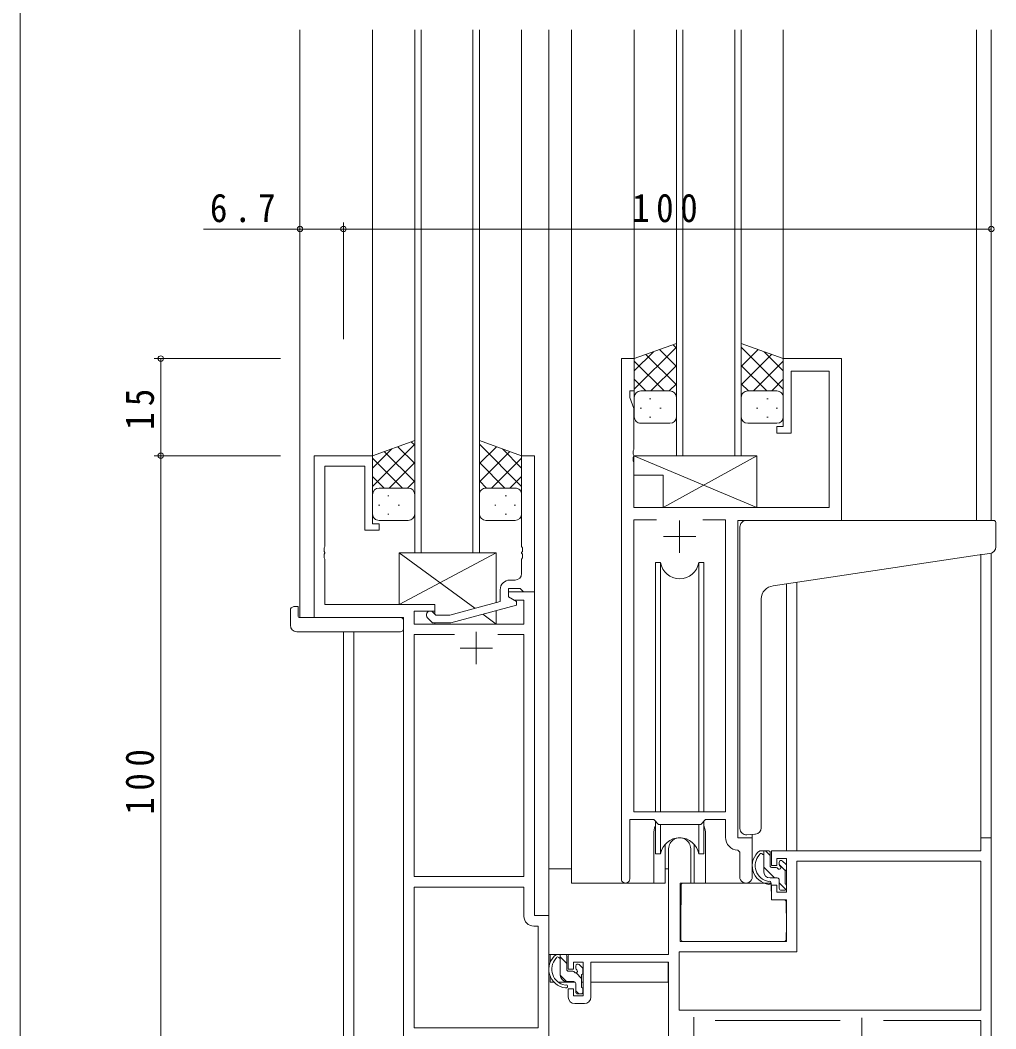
# Model space of a CAD drawing. Units: millimetres on the paper. Extents: x -420 to 373, y -297 to 267.
# Drawn here: x -417.7 to -267.1, y -204.7 to -48.9 of the extents above; entities that cross this region are included whole.
import ezdxf

# ---------------------------------------------------------------- set-up
doc = ezdxf.new("R2010")
doc.units = ezdxf.units.MM
for name, color, linetype, lineweight in [('0-1_YKK_ZWAK', 7, 'Continuous', 9), ('0-3_YKK_11', 7, 'Continuous', 9), ('0-4_YKK_12', 2, 'Continuous', 9), ('0-5_YKK_13', 4, 'Continuous', 9), ('0-7_YKK_D', 6, 'Continuous', 9)]:
    doc.layers.add(name, color=color, linetype=linetype, lineweight=lineweight)
doc.styles.add('ＭＳ ゴシック', font='')
doc.styles.get('ＭＳ ゴシック').set_extended_font_data('MS Gothic')

msp = doc.modelspace()

# ---------------------------------------------------------------- linework, layer by layer
at = {"layer": '0-1_YKK_ZWAK'}
msp.add_line((-417.7, -260.6), (-417.7, 264.4), dxfattribs=at)
at = {"layer": '0-3_YKK_11'}
for p, q in [((-324.91, -101.176), (-322.91, -101.176)), ((-324.91, -181.526), (-324.91, -101.176)), ((-322.91, -101.176), (-322.91, -106.176)), ((-299.91, -101.176), (-290.91, -101.176)), ((-299.91, -111.676), (-299.91, -101.176)), ((-290.91, -101.176), (-290.91, -126.176)), ((-298.71, -103.106), (-298.71, -112.676)), ((-292.84, -103.106), (-298.71, -103.106)), ((-292.84, -124.176), (-292.84, -103.106)), ((-323.61, -106.176), (-323.61, -107.176)), ((-322.91, -106.176), (-323.61, -106.176)), ((-323.61, -107.176), (-322.98, -108.907)), ((-322.98, -108.907), (-322.98, -115.218)), ((-300.91, -111.676), (-299.91, -111.676)), ((-300.91, -112.676), (-300.91, -111.676)), ((-298.71, -112.676), (-300.91, -112.676)), ((-322.98, -115.218), (-323.1, -115.401)), ((-372.31, -116.176), (-372.31, -141.176)), ((-363.31, -116.176), (-372.31, -116.176)), ((-363.31, -126.676), (-363.31, -116.176)), ((-340.31, -116.176), (-340.31, -130.218)), ((-338.31, -116.176), (-340.31, -116.176)), ((-338.31, -137.176), (-338.31, -116.176)), ((-323.1, -115.401), (-323.1, -115.951)), ((-323.1, -115.951), (-322.98, -116.134)), ((-322.98, -116.218), (-323.1, -116.401)), ((-323.1, -116.401), (-323.1, -116.951)), ((-322.98, -116.134), (-322.98, -116.218)), ((-370.68, -117.806), (-364.51, -117.806)), ((-370.68, -130.218), (-370.68, -117.806)), ((-364.51, -117.806), (-364.51, -127.676)), ((-323.1, -116.951), (-322.98, -117.134)), ((-322.98, -117.134), (-322.98, -124.176)), ((-322.98, -124.176), (-292.84, -124.176)), ((-322.98, -126.106), (-319.497, -126.106)), ((-322.98, -171.176), (-322.98, -126.106)), ((-312.323, -126.106), (-308.84, -126.106)), ((-312.323, -126.106), (-308.84, -126.106)), ((-308.84, -126.106), (-308.84, -171.176)), ((-364.51, -127.676), (-362.31, -127.676)), ((-362.31, -126.676), (-363.31, -126.676)), ((-362.31, -127.676), (-362.31, -126.676)), ((-315.91, -126.176), (-315.91, -131.176)), ((-306.91, -126.176), (-306.91, -175.176)), ((-290.91, -126.176), (-306.91, -126.176)), ((-318.41, -128.676), (-313.41, -128.676)), ((-370.8, -130.401), (-370.68, -130.218)), ((-370.8, -130.951), (-370.8, -130.401)), ((-340.31, -130.218), (-340.19, -130.401)), ((-340.19, -130.401), (-340.19, -130.951)), ((-370.68, -131.134), (-370.8, -130.951)), ((-370.8, -131.401), (-370.68, -131.218)), ((-370.8, -131.951), (-370.8, -131.401)), ((-370.68, -132.134), (-370.8, -131.951)), ((-370.68, -131.218), (-370.68, -131.134)), ((-370.68, -139.176), (-370.68, -132.134)), ((-340.19, -130.951), (-340.31, -131.134)), ((-340.31, -131.134), (-340.31, -131.218)), ((-340.31, -131.218), (-340.19, -131.401)), ((-340.19, -131.951), (-340.31, -132.134)), ((-340.31, -132.134), (-340.31, -134.376)), ((-340.19, -131.401), (-340.19, -131.951)), ((-341.31, -135.376), (-342.11, -135.376)), ((-343.61, -136.876), (-343.61, -138.696)), ((-342.31, -136.676), (-340.51, -136.676)), ((-342.31, -137.976), (-342.31, -136.676)), ((-340.51, -136.676), (-340.31, -136.876)), ((-340.31, -136.876), (-340.01, -137.176)), ((-342.31, -137.176), (-342.31, -137.976)), ((-338.31, -137.176), (-342.31, -137.176)), ((-342.31, -137.976), (-341.444, -138.476)), ((-341.11, -138.669), (-342.31, -137.976)), ((-341.444, -138.476), (-339.94, -138.476)), ((-340.01, -137.176), (-338.31, -137.176)), ((-339.94, -138.476), (-339.94, -142.176)), ((-338.31, -187.176), (-338.31, -137.176)), ((-353.71, -139.176), (-370.68, -139.176)), ((-353.71, -140.176), (-353.71, -139.176)), ((-343.61, -138.696), (-351.371, -140.776)), ((-351.213, -141.976), (-341.11, -139.269)), ((-341.11, -139.269), (-341.11, -138.669)), ((-372.31, -141.176), (-358.51, -141.176)), ((-358.51, -141.176), (-358.51, -207.426)), ((-356.88, -140.176), (-353.71, -140.176)), ((-356.88, -142.176), (-356.88, -140.176)), ((-354.834, -141.2), (-354.058, -141.976)), ((-353.561, -140.776), (-353.986, -140.352)), ((-351.371, -140.776), (-353.561, -140.776)), ((-339.94, -142.176), (-356.88, -142.176)), ((-354.058, -141.976), (-351.213, -141.976)), ((-356.88, -143.806), (-356.88, -181.176)), ((-350.66, -143.806), (-356.88, -143.806)), ((-350.66, -143.806), (-356.88, -143.806)), ((-347.31, -143.376), (-347.31, -148.376)), ((-339.94, -143.806), (-343.96, -143.806)), ((-339.94, -181.176), (-339.94, -143.806)), ((-349.81, -145.876), (-344.81, -145.876)), ((-308.84, -171.176), (-322.98, -171.176)), ((-323.61, -172.376), (-323.61, -181.526)), ((-319.91, -172.376), (-323.61, -172.376)), ((-319.18, -173.106), (-319.91, -172.376)), ((-311.91, -172.376), (-312.64, -173.106)), ((-308.84, -172.376), (-311.91, -172.376)), ((-308.84, -175.106), (-308.84, -172.376)), ((-312.64, -173.106), (-319.18, -173.106)), ((-306.91, -175.176), (-304.71, -175.176)), ((-304.71, -175.176), (-304.71, -181.211)), ((-269.44, -175.176), (-269.44, -177.176)), ((-267.81, -175.176), (-269.44, -175.176)), ((-267.81, -223.176), (-267.81, -175.176)), ((-317.61, -176.876), (-317.61, -193.176)), ((-314.21, -182.176), (-314.21, -176.876)), ((-306.64, -177.404), (-306.927, -177.104)), ((-306.64, -181.211), (-306.64, -177.404)), ((-301.71, -177.176), (-301.71, -179.476)), ((-269.44, -177.176), (-301.71, -177.176)), ((-300.91, -178.376), (-299.44, -178.376)), ((-300.91, -179.476), (-300.91, -178.376)), ((-299.44, -178.376), (-299.44, -183.576)), ((-297.81, -178.806), (-297.81, -192.806)), ((-269.44, -178.806), (-297.81, -178.806)), ((-269.44, -201.776), (-269.44, -178.806)), ((-301.71, -179.476), (-300.91, -179.476)), ((-356.88, -181.176), (-339.94, -181.176)), ((-315.81, -182.176), (-314.21, -182.176)), ((-315.81, -191.176), (-315.81, -182.176)), ((-339.94, -182.806), (-356.88, -182.806)), ((-356.88, -182.806), (-356.88, -204.546)), ((-356.88, -182.806), (-356.88, -204.546)), ((-339.94, -187.306), (-339.94, -182.806)), ((-301.71, -182.476), (-301.71, -184.776)), ((-300.91, -182.476), (-301.71, -182.476)), ((-300.91, -183.576), (-300.91, -182.476)), ((-299.44, -183.576), (-300.91, -183.576)), ((-301.71, -184.776), (-299.44, -184.776)), ((-299.44, -184.776), (-299.44, -191.176)), ((-336.11, -187.176), (-338.31, -187.176)), ((-336.11, -204.676), (-336.11, -187.176)), ((-337.74, -188.806), (-338.44, -188.806)), ((-337.74, -204.546), (-337.74, -188.806)), ((-299.44, -191.176), (-315.81, -191.176)), ((-315.98, -192.806), (-315.98, -201.776)), ((-297.81, -192.806), (-315.98, -192.806)), ((-333.11, -193.176), (-333.11, -195.476)), ((-317.61, -193.176), (-333.11, -193.176)), ((-332.31, -194.376), (-330.81, -194.376)), ((-332.31, -195.476), (-332.31, -194.376)), ((-330.81, -194.376), (-330.81, -199.576)), ((-329.61, -194.376), (-317.61, -194.376)), ((-329.61, -199.776), (-329.61, -194.376)), ((-317.61, -194.376), (-317.61, -206.176)), ((-333.11, -195.476), (-332.31, -195.476)), ((-333.11, -198.476), (-333.11, -199.776)), ((-332.31, -198.476), (-333.11, -198.476)), ((-332.31, -199.576), (-332.31, -198.476)), ((-330.81, -199.576), (-332.31, -199.576)), ((-332.11, -200.776), (-330.61, -200.776)), ((-315.98, -201.776), (-269.44, -201.776)), ((-315.98, -201.776), (-269.44, -201.776)), ((-313.71, -202.876), (-313.71, -207.876)), ((-310.424, -203.406), (-291.16, -203.406)), ((-287.81, -202.976), (-287.81, -207.976)), ((-284.459, -203.406), (-269.44, -203.406)), ((-269.44, -203.406), (-269.44, -221.546)), ((-356.88, -204.546), (-337.74, -204.546))]:
    msp.add_line(p, q, dxfattribs=at)
for centre, radius, start, end in [((-342.11, -136.876), 1.5, 90, 179.99998), ((-341.31, -134.376), 1, 270, 359.99998), ((-354.41, -140.776), 0.6, 44.99998, 225), ((-315.91, -176.876), 1.7, 359.99998, 180), ((-306.84, -175.106), 2, 179.99998, 267.50807), ((-324.26, -181.526), 0.65, 179.99998, 0), ((-305.675, -181.211), 0.965, 179.99998, 0), ((-338.44, -187.306), 1.5, 180, 269.99998), ((-332.11, -199.776), 1, 180, 269.99998), ((-330.61, -199.776), 1, 270, 359.99998)]:
    msp.add_arc(centre, radius, start, end, dxfattribs=at)
at = {"layer": '0-4_YKK_12'}
for p, q in [((-374.51, -50.426), (-374.51, -141.176)), ((-363.31, -50.426), (-363.31, -116.676)), ((-356.81, -50.426), (-356.81, -131.175)), ((-355.81, -131.175), (-355.81, -50.426)), ((-347.81, -50.426), (-347.81, -131.175)), ((-346.81, -131.175), (-346.81, -50.426)), ((-340.31, -50.426), (-340.31, -116.676)), ((-336.11, -50.426), (-336.11, -216.176)), ((-332.609, -50.426), (-332.609, -182.176)), ((-322.91, -50.426), (-322.91, -101.676)), ((-316.41, -50.426), (-316.41, -116.175)), ((-315.41, -116.175), (-315.41, -50.426)), ((-307.41, -50.426), (-307.41, -116.175)), ((-306.41, -116.175), (-306.41, -50.426)), ((-299.91, -50.426), (-299.91, -101.676)), ((-270.11, -50.426), (-270.11, -126.176)), ((-267.81, -126.176), (-267.81, -50.426)), ((-316.41, -116.175), (-306.41, -116.175)), ((-291.21, -126.176), (-275.109, -126.176)), ((-356.81, -131.175), (-346.81, -131.175)), ((-269.44, -175.476), (-269.44, -131.383)), ((-267.81, -175.476), (-267.81, -131.214)), ((-299.44, -177.176), (-299.44, -135.976)), ((-297.81, -177.176), (-297.81, -135.731)), ((-372.01, -141.176), (-374.51, -141.176)), ((-358.51, -216.176), (-358.51, -141.476)), ((-367.81, -143.363), (-367.81, -218.876)), ((-366.18, -143.363), (-366.18, -228.776)), ((-319.91, -174.676), (-319.91, -182.176)), ((-311.91, -174.676), (-311.91, -182.176)), ((-304.71, -175.476), (-304.71, -174.676)), ((-299.44, -177.176), (-297.81, -177.176)), ((-319.91, -182.176), (-332.609, -182.176)), ((-305.682, -182.176), (-311.91, -182.176)), ((-305.682, -182.176), (-311.91, -182.176))]:
    msp.add_line(p, q, dxfattribs=at)
for start, end in [(159.63586, 180), (0, 20.36412)]:
    msp.add_arc((-315.91, -174.676), 4, start, end, dxfattribs=at)
at = {"layer": '0-5_YKK_13'}
for p, q in [((-316.41, -98.854), (-322.91, -101.176)), ((-322.91, -105.908), (-316.41, -99.408)), ((-316.41, -99.57), (-316.937, -99.043)), ((-316.41, -107.397), (-316.41, -98.854)), ((-306.409, -98.854), (-299.909, -101.176)), ((-306.409, -107.397), (-306.409, -98.854)), ((-299.909, -105.908), (-306.409, -99.407)), ((-322.91, -103.079), (-319.949, -100.118)), ((-322.91, -101.176), (-322.91, -107.176)), ((-316.41, -105.227), (-321.105, -100.532)), ((-316.41, -102.399), (-319.021, -99.787)), ((-306.409, -102.399), (-303.797, -99.787)), ((-306.409, -105.227), (-301.713, -100.531)), ((-299.909, -103.079), (-302.87, -100.118)), ((-299.909, -101.176), (-299.909, -107.176)), ((-318.289, -106.176), (-322.91, -101.556)), ((-320.35, -106.176), (-316.41, -102.236)), ((-302.469, -106.176), (-306.409, -102.236)), ((-304.53, -106.176), (-299.909, -101.556)), ((-321.118, -106.176), (-322.91, -104.384)), ((-317.521, -106.176), (-316.41, -105.065)), ((-305.298, -106.176), (-306.409, -105.064)), ((-301.701, -106.176), (-299.909, -104.384)), ((-322.91, -110.176), (-322.91, -107.176)), ((-321.91, -106.176), (-318.31, -106.176)), ((-321.51, -106.176), (-317.41, -106.176)), ((-320.575, -107.397), (-320.375, -107.397)), ((-316.41, -107.176), (-316.41, -110.176)), ((-306.409, -107.176), (-306.409, -110.176)), ((-301.309, -106.176), (-305.409, -106.176)), ((-300.909, -106.176), (-304.509, -106.176)), ((-302.244, -107.397), (-302.444, -107.397)), ((-299.909, -110.176), (-299.909, -107.176)), ((-321.99, -108.812), (-321.79, -108.812)), ((-318.96, -108.812), (-318.76, -108.812)), ((-303.859, -108.812), (-304.059, -108.812)), ((-300.829, -108.812), (-301.029, -108.812)), ((-320.575, -110.227), (-320.375, -110.227)), ((-302.244, -110.227), (-302.444, -110.227)), ((-317.41, -111.176), (-321.91, -111.176)), ((-305.409, -111.176), (-300.909, -111.176)), ((-356.81, -113.854), (-363.31, -116.176)), ((-363.31, -120.908), (-356.81, -114.408)), ((-363.31, -118.079), (-360.349, -115.118)), ((-356.81, -117.399), (-359.422, -114.787)), ((-356.81, -114.57), (-357.337, -114.043)), ((-356.81, -122.397), (-356.81, -113.854)), ((-346.809, -113.854), (-340.309, -116.176)), ((-346.809, -122.397), (-346.809, -113.854)), ((-340.309, -120.908), (-346.809, -114.408)), ((-346.809, -117.399), (-344.198, -114.787)), ((-340.309, -118.079), (-343.27, -115.118)), ((-363.31, -116.176), (-363.31, -122.176)), ((-358.69, -121.176), (-363.31, -116.556)), ((-356.81, -120.227), (-361.506, -115.532)), ((-346.809, -120.227), (-342.114, -115.531)), ((-344.93, -121.176), (-340.309, -116.556)), ((-340.309, -116.176), (-340.309, -122.176)), ((-322.98, -116.176), (-322.98, -119.176)), ((-322.98, -116.176), (-303.98, -116.176)), ((-303.98, -124.176), (-322.98, -116.176)), ((-303.98, -116.176), (-303.98, -124.176)), ((-360.75, -121.176), (-356.81, -117.236)), ((-342.87, -121.176), (-346.809, -117.236)), ((-361.518, -121.176), (-363.31, -119.384)), ((-342.101, -121.176), (-340.309, -119.384)), ((-322.98, -119.176), (-318.48, -119.176)), ((-362.31, -121.176), (-358.71, -121.176)), ((-361.91, -121.176), (-357.81, -121.176)), ((-357.921, -121.176), (-356.81, -120.065)), ((-345.698, -121.176), (-346.809, -120.064)), ((-341.709, -121.176), (-345.809, -121.176)), ((-341.309, -121.176), (-344.909, -121.176)), ((-363.31, -125.176), (-363.31, -122.176)), ((-360.975, -122.397), (-360.775, -122.397)), ((-356.81, -122.176), (-356.81, -125.176)), ((-346.809, -122.176), (-346.81, -125.176)), ((-342.644, -122.397), (-342.844, -122.397)), ((-340.31, -125.176), (-340.309, -122.176)), ((-362.39, -123.812), (-362.19, -123.812)), ((-359.36, -123.812), (-359.16, -123.812)), ((-344.26, -123.812), (-344.46, -123.812)), ((-341.23, -123.812), (-341.43, -123.812)), ((-318.48, -124.176), (-303.98, -124.176)), ((-360.975, -125.227), (-360.775, -125.227)), ((-342.645, -125.227), (-342.845, -125.227)), ((-357.81, -126.176), (-362.31, -126.176)), ((-345.81, -126.176), (-341.31, -126.176)), ((-306.61, -135.728), (-306.61, -127.176)), ((-305.61, -126.176), (-270.11, -126.176)), ((-267.41, -126.176), (-270.11, -126.176)), ((-267.11, -130.26), (-267.11, -126.476)), ((-359.21, -131.176), (-344.21, -131.176)), ((-359.21, -139.176), (-359.21, -131.176)), ((-347.525, -139.745), (-359.21, -131.176)), ((-359.21, -139.176), (-344.21, -131.176)), ((-344.21, -131.176), (-344.21, -138.857)), ((-301.484, -136.283), (-270.004, -131.555)), ((-270.004, -131.555), (-268.022, -131.256)), ((-318.868, -171.176), (-318.868, -132.676)), ((-312.952, -171.176), (-312.952, -132.676)), ((-312.16, -132.676), (-312.952, -132.676)), ((-312.16, -171.176), (-312.16, -132.676)), ((-306.61, -135.728), (-306.61, -136.731)), ((-306.61, -173.73), (-306.61, -136.731)), ((-303.31, -173.616), (-303.31, -138.275)), ((-375.997, -142.364), (-375.997, -139.988)), ((-374.998, -139.484), (-374.81, -139.484)), ((-374.81, -139.484), (-374.81, -139.984)), ((-374.81, -140.876), (-374.81, -139.984)), ((-353.71, -139.176), (-359.21, -139.176)), ((-353.71, -140.627), (-353.71, -139.176)), ((-344.21, -140.099), (-344.21, -142.176)), ((-374.51, -141.176), (-359.01, -141.176)), ((-358.51, -141.676), (-358.51, -142.364)), ((-344.21, -142.176), (-346.284, -140.655)), ((-358.51, -142.364), (-358.51, -142.863)), ((-353.71, -142.176), (-353.71, -141.976)), ((-344.21, -142.176), (-353.71, -142.176)), ((-374.998, -143.363), (-359.01, -143.363)), ((-319.66, -172.626), (-319.66, -177.676)), ((-312.16, -177.676), (-312.16, -172.626)), ((-318.868, -177.676), (-318.868, -173.106)), ((-312.952, -177.676), (-312.952, -173.106)), ((-304.31, -174.62), (-305.523, -174.726)), ((-304.31, -174.62), (-304.223, -174.612)), ((-318.16, -176.191), (-318.16, -182.176)), ((-313.66, -182.176), (-313.66, -176.191)), ((-302.24, -177.176), (-303.54, -177.176)), ((-302.94, -180.376), (-302.94, -177.176)), ((-301.94, -177.9), (-302.664, -177.176)), ((-301.94, -179.476), (-301.94, -177.476)), ((-319.66, -177.676), (-318.868, -177.676)), ((-312.952, -177.676), (-312.16, -177.676)), ((-300.54, -178.976), (-300.54, -179.315)), ((-299.528, -179.264), (-300.028, -178.764)), ((-332.609, -179.976), (-336.105, -179.976)), ((-336.105, -193.176), (-336.105, -179.976)), ((-318.16, -179.976), (-317.61, -179.976)), ((-301.293, -181.376), (-302.94, -179.729)), ((-301.001, -179.776), (-301.64, -179.776)), ((-299.575, -180.265), (-300.54, -179.3)), ((-299.64, -182.276), (-299.64, -180.276)), ((-299.44, -180.076), (-299.44, -179.476)), ((-318.16, -182.176), (-319.91, -182.176)), ((-301.808, -182.176), (-315.386, -182.176)), ((-311.91, -182.176), (-313.66, -182.176)), ((-300.84, -181.376), (-301.94, -181.376)), ((-301.808, -182.176), (-301.74, -184.776)), ((-300.54, -181.676), (-300.54, -182.976)), ((-299.505, -183.163), (-300.54, -182.129)), ((-315.686, -182.473), (-315.74, -188.676)), ((-300.24, -183.276), (-299.74, -183.276)), ((-299.44, -182.976), (-299.44, -182.476)), ((-315.705, -184.676), (-315.81, -184.676)), ((-301.74, -184.776), (-299.771, -184.776)), ((-299.44, -188.676), (-299.471, -185.073)), ((-315.81, -189.606), (-315.731, -189.685)), ((-315.74, -188.676), (-315.721, -190.879)), ((-299.459, -190.879), (-299.44, -188.676)), ((-315.421, -191.176), (-299.759, -191.176)), ((-317.91, -193.176), (-336.105, -193.176)), ((-335.905, -193.176), (-335.905, -194.428)), ((-333.64, -193.176), (-334.94, -193.176)), ((-334.34, -196.376), (-334.34, -193.176)), ((-333.34, -194.584), (-334.34, -193.584)), ((-333.34, -195.476), (-333.34, -193.476)), ((-317.705, -194.456), (-317.705, -197.476)), ((-332.401, -195.776), (-333.04, -195.776)), ((-331.94, -194.976), (-331.94, -195.315)), ((-331.04, -196.884), (-331.901, -196.023)), ((-330.928, -195.264), (-331.428, -194.764)), ((-330.84, -196.076), (-330.84, -195.476)), ((-335.905, -196.566), (-335.905, -197.476)), ((-335.905, -197.476), (-335.325, -197.476)), ((-334.629, -197.476), (-332.016, -197.476)), ((-333.377, -197.375), (-334.339, -196.413)), ((-332.24, -197.376), (-333.34, -197.376)), ((-331.94, -197.676), (-331.94, -198.976)), ((-331.04, -198.276), (-331.04, -196.276)), ((-331.04, -197.476), (-330.81, -197.476)), ((-317.705, -197.476), (-329.61, -197.476)), ((-331.476, -199.276), (-331.94, -198.812)), ((-331.64, -199.276), (-331.14, -199.276)), ((-330.84, -198.976), (-330.84, -198.476))]:
    msp.add_line(p, q, dxfattribs=at)
for points in [[(-318.48, -119.176), (-318.48, -124.176), (-303.98, -116.176)], [(-318.868, -132.676), (-319.66, -132.676), (-319.66, -171.176)]]:
    msp.add_lwpolyline(points, dxfattribs=at)
for centre, radius, start, end in [((-321.91, -107.176), 1, 89.99998, 179.99998), ((-321.91, -107.176), 1, 89.99998, 179.99998), ((-317.41, -107.176), 1, 359.99998, 89.99998), ((-305.409, -107.176), 1, 89.99841, 179.99841), ((-300.909, -107.176), 1, 359.99841, 89.99841), ((-300.909, -107.176), 1, 359.99841, 89.99841), ((-321.91, -110.176), 1, 179.99998, 269.99998), ((-317.41, -110.176), 1, 269.99998, 359.99998), ((-305.409, -110.176), 1, 179.99841, 269.99841), ((-300.909, -110.176), 1, 269.99841, 359.99841), ((-362.31, -122.176), 1, 89.99998, 179.99998), ((-362.31, -122.176), 1, 89.99998, 179.99998), ((-357.81, -122.176), 1, 359.99998, 89.99998), ((-345.809, -122.176), 1, 89.99841, 179.99841), ((-341.309, -122.176), 1, 359.99841, 89.99841), ((-341.309, -122.176), 1, 359.99841, 89.99841), ((-362.31, -125.176), 1, 179.99998, 269.99998), ((-357.81, -125.176), 1, 269.99998, 359.99998), ((-345.81, -125.176), 1, 179.99841, 269.99841), ((-341.31, -125.176), 1, 269.99841, 359.99841), ((-305.61, -127.176), 1, 135.57298, 180), ((-305.61, -127.176), 1, 90, 135.57298), ((-305.61, -127.176), 1, 121.36693, 135.57298), ((-267.41, -126.476), 0.3, 0, 90), ((-268.11, -130.26), 1, 275, 0), ((-315.91, -132.176), 3, 189.59798, 350.40582), ((-301.31, -138.275), 2, 95, 180), ((-375.533, -139.972), 0.462, 136.9505, 182.04652), ((-375.228, -140.614), 1.153, 78.49471, 123.87698), ((-374.51, -140.876), 0.3, 180, 270), ((-359.01, -141.676), 0.5, 0, 90), ((-374.997, -142.363), 1, 180, 269.99493), ((-359.01, -142.863), 0.5, 269.99889, 0), ((-305.61, -173.73), 1, 180, 275), ((-304.31, -173.616), 1, 275, 0), ((-315.91, -178.176), 3, 9.59416, 170.4066), ((-301.825, -179.497), 2.885, 126.45192, 263.90388), ((-302.24, -177.476), 0.3, 0, 90), ((-301.74, -179.463), 2.504, 139.45805, 259.25217), ((-303.8, -177.58), 0.3, 301.62189, 336.95038), ((-303.34, -177.776), 0.2, 36.86989, 156.95038), ((-302.94, -177.476), 0.3, 216.86989, 270), ((-300.24, -178.976), 0.3, 45, 180), ((-301.94, -180.376), 1, 180, 270), ((-301.64, -179.476), 0.3, 180, 270), ((-301.001, -180.076), 0.3, 33.05573, 90), ((-300.54, -179.776), 0.25, 213.05573, 56.94426), ((-300.24, -179.315), 0.3, 180, 236.94426), ((-299.64, -180.076), 0.2, 270, 0), ((-299.74, -179.476), 0.3, 0, 45), ((-315.386, -182.476), 0.3, 90, 179.49998), ((-302.061, -182.126), 0.25, 253.63879, 125.58162), ((-300.84, -181.676), 0.3, 0, 90), ((-300.24, -182.976), 0.3, 180, 270), ((-299.74, -182.976), 0.3, 270, 0), ((-299.64, -182.476), 0.2, 0, 90), ((-299.771, -185.076), 0.3, 0.5, 90), ((-315.421, -190.876), 0.3, 180.49998, 270), ((-299.759, -190.876), 0.3, 270, 359.5), ((-333.225, -195.497), 2.885, 126.45192, 263.90388), ((-333.14, -195.463), 2.504, 139.45805, 259.25217), ((-335.2, -193.58), 0.3, 301.62189, 336.95038), ((-334.74, -193.776), 0.2, 36.86989, 156.95038), ((-334.34, -193.476), 0.3, 216.86989, 270), ((-333.64, -193.476), 0.3, 0, 90), ((-331.64, -194.976), 0.3, 45, 180), ((-333.04, -195.476), 0.3, 180, 270), ((-332.401, -196.076), 0.3, 33.05573, 90), ((-331.94, -195.776), 0.25, 213.05573, 56.94426), ((-331.64, -195.315), 0.3, 180, 236.94426), ((-331.04, -196.076), 0.2, 270, 0), ((-331.14, -195.476), 0.3, 0, 45), ((-333.34, -196.376), 1, 180, 270), ((-332.24, -197.676), 0.3, 0, 90), ((-333.461, -198.126), 0.25, 253.63879, 125.58162), ((-331.64, -198.976), 0.3, 180, 270), ((-331.14, -198.976), 0.3, 270, 0), ((-331.04, -198.476), 0.2, 0, 90)]:
    msp.add_arc(centre, radius, start, end, dxfattribs=at)
at = {"layer": '0-7_YKK_D'}
for p, q in [((-374.51, -98.176), (-374.51, -80.176)), ((-367.81, -98.176), (-367.81, -80.176)), ((-367.81, -98.176), (-367.81, -80.176)), ((-267.81, -98.176), (-267.81, -80.176)), ((-374.51, -81.176), (-389.41, -81.176)), ((-367.81, -81.176), (-374.51, -81.176)), ((-367.81, -81.176), (-267.81, -81.176)), ((-377.51, -101.176), (-396.997, -101.176)), ((-395.997, -116.176), (-395.997, -101.176)), ((-377.51, -116.176), (-396.997, -116.176)), ((-378.998, -116.176), (-396.997, -116.176)), ((-395.997, -116.176), (-395.997, -216.176))]:
    msp.add_line(p, q, dxfattribs=at)
for centre in [(-374.51, -81.176), (-367.81, -81.176), (-367.81, -81.176), (-267.81, -81.176), (-395.997, -101.176), (-395.997, -116.176), (-395.997, -116.176)]:
    msp.add_circle(centre, 0.425, dxfattribs=at)

# ---------------------------------------------------------------- texts
at = {"layer": '0-7_YKK_D', "color": 3, "char_height": 4.399, "attachment_point": 7, "style": 'ＭＳ ゴシック'}
for s, insert in [('\\T1.38;\\W0.9;6.7', (-388.41, -80.176)), ('\\T1.38;\\W0.9;100', (-323.25, -80.176))]:
    msp.add_mtext(s, dxfattribs=dict(at, insert=insert))
at = {"layer": '0-7_YKK_D', "color": 3, "char_height": 4.399, "attachment_point": 7, "rotation": 90, "style": 'ＭＳ ゴシック'}
for s, insert in [('\\T1.36;\\W0.9;15', (-396.997, -112.196)), ('\\T1.38;\\W0.9;100', (-396.997, -171.616))]:
    msp.add_mtext(s, dxfattribs=dict(at, insert=insert))

doc.saveas('drawing.dxf')
